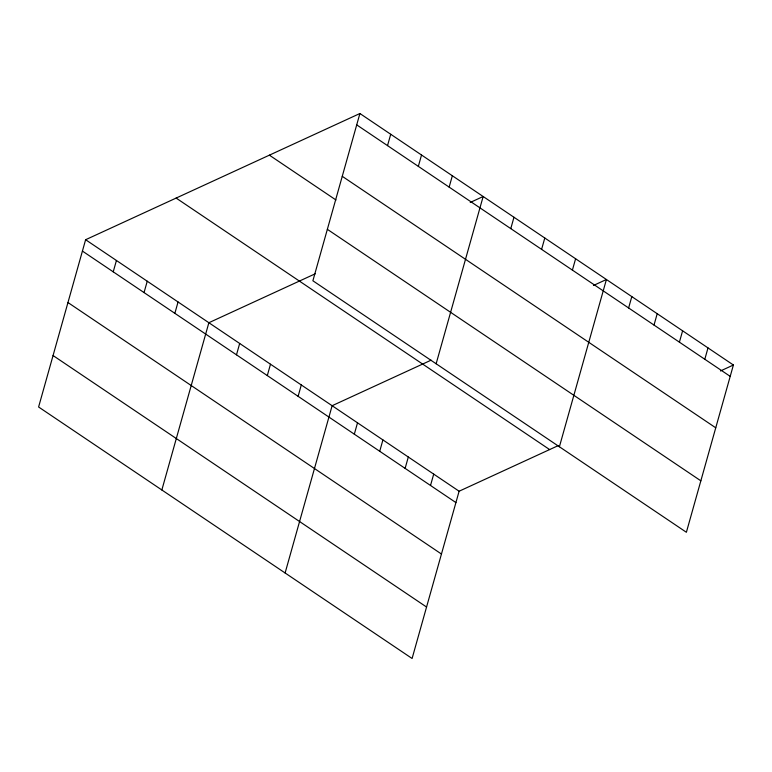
<?xml version="1.0" encoding="UTF-8"?>
<svg xmlns="http://www.w3.org/2000/svg" width="772" height="772" viewBox="0 0 772 772"><rect width="100%" height="100%" fill="white"/><g stroke="black" fill="none" stroke-linecap="round" stroke-linejoin="round"><path stroke-width="1.16" d="M359.906 113.513L312.892 280.776L686.385 532.275L733.4 365.011L359.906 113.513L85.615 239.725L38.6 406.989L412.094 658.487L459.108 491.224L558.098 445.676M113.233 271.831L116.427 260.482M144.046 292.588L147.24 281.23M174.858 313.335L178.052 301.977M161.85 489.979L208.865 322.725L315.285 273.761M236.493 354.83L239.677 343.472M267.305 375.578L270.49 364.22M298.117 396.325L301.302 384.967M387.525 145.619L390.719 134.26M285.109 572.978L332.124 405.715L431.114 360.167M418.337 166.366L421.531 155.008M354.329 434.173L357.513 422.815M449.15 187.113L452.344 175.755M379.718 451.282L382.912 439.924M405.117 468.382L408.311 457.024M436.141 363.766L483.156 196.513L470.225 202.457M430.515 485.482L433.71 474.124M510.784 228.618L513.969 217.26M541.597 249.366L544.791 238.008M572.409 270.113L575.603 258.755M559.401 446.766L606.416 279.503L593.485 285.457M628.62 307.96L631.814 296.602M654.019 325.06L657.204 313.702M679.408 342.16L682.602 330.812M704.807 359.269L708.001 347.911M720.469 370.965L733.4 365.011M356.712 124.871L730.206 376.369M342.257 176.315L715.75 427.813M269.389 155.162L335.984 200.006M327.357 229.323L700.851 480.821M176.132 198.076L549.625 449.574M85.615 239.725L459.108 491.224M82.421 251.083L455.914 502.582M67.965 302.537L441.459 554.035M53.065 355.545L426.559 607.033"/></g></svg>
